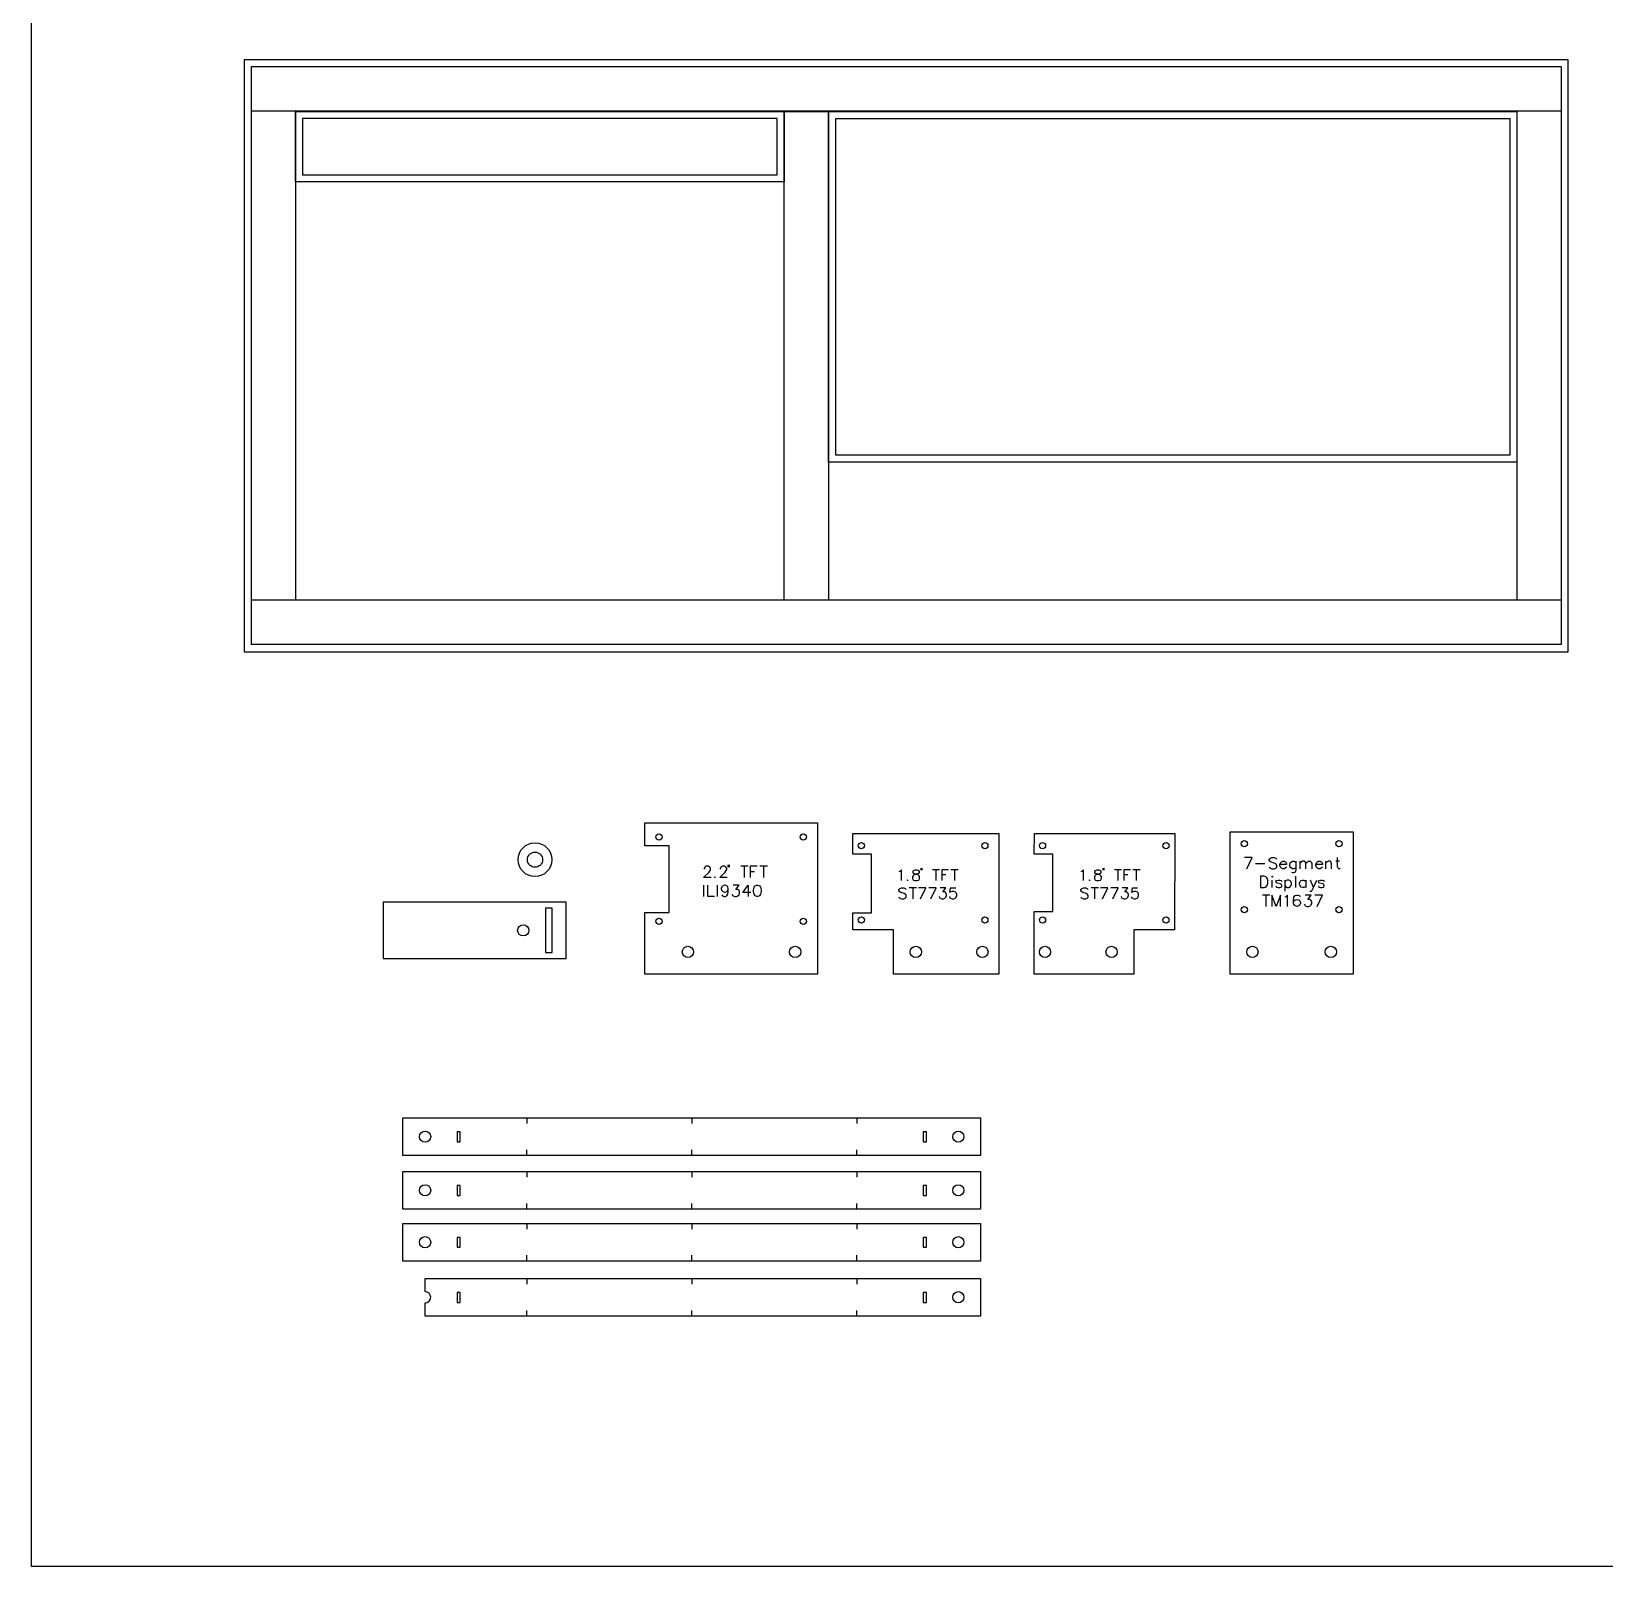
# Model space of a CAD drawing. Header units: inches. Extents: x 208.8 to 289, y 157.6 to 208.1.
# Drawn here: x 208.79 to 236.71, y 157.6 to 184.84 of the extents above; entities that cross this region are included whole.
import ezdxf

# ---------------------------------------------------------------- set-up
doc = ezdxf.new("R2010")
doc.units = ezdxf.units.IN
doc.header["$MEASUREMENT"] = 0

# ---------------------------------------------------------------- blocks, each defined once
blk = doc.blocks.new('Frame')
at = {"color": 7, "linetype": 'ByBlock'}
for p, q in [((4506.05, 308.231), (4506.05, 284.981)), ((4506.05, 308.231), (4516.3, 308.231)), ((4506.837, 308.231), (4506.837, 284.981)), ((4515.513, 308.231), (4515.513, 284.981)), ((4516.3, 308.231), (4516.3, 284.981)), ((4506.837, 307.444), (4515.513, 307.444)), ((4506.837, 285.768), (4515.513, 285.768)), ((4506.05, 284.981), (4516.3, 284.981))]:
    blk.add_line(p, q, dxfattribs=at)

msp = doc.modelspace()

# ---------------------------------------------------------------- linework, layer by layer
at = {"color": 3, "linetype": 'ByBlock'}
for p, q in [((221.151, 170.045), (221.151, 170.008)), ((221.173, 170.045), (221.173, 170.008)), ((224.576, 169.989), (224.576, 169.952)), ((224.597, 169.989), (224.597, 169.952)), ((227.804, 169.989), (227.804, 169.952)), ((227.826, 169.989), (227.826, 169.952))]:
    msp.add_line(p, q, dxfattribs=at)
at = {"color": 3}
for p, q in [((217.582, 165.558), (217.582, 165.456)), ((220.511, 165.558), (220.511, 165.456)), ((223.439, 165.558), (223.439, 165.456)), ((217.582, 164.89), (217.582, 164.992)), ((220.511, 164.89), (220.511, 164.992)), ((223.439, 164.89), (223.439, 164.992)), ((217.582, 164.606), (217.582, 164.504)), ((220.511, 164.606), (220.511, 164.504)), ((223.439, 164.606), (223.439, 164.504)), ((217.582, 163.938), (217.582, 164.04)), ((220.511, 163.938), (220.511, 164.04)), ((223.439, 163.938), (223.439, 164.04)), ((217.582, 163.685), (217.582, 163.583)), ((220.511, 163.685), (220.511, 163.583)), ((223.439, 163.685), (223.439, 163.583)), ((217.582, 163.017), (217.582, 163.119)), ((220.511, 163.017), (220.511, 163.119)), ((223.439, 163.017), (223.439, 163.119)), ((217.582, 162.708), (217.582, 162.606)), ((220.511, 162.708), (220.511, 162.606)), ((223.439, 162.708), (223.439, 162.606)), ((217.582, 162.04), (217.582, 162.142)), ((220.511, 162.04), (220.511, 162.142)), ((223.439, 162.04), (223.439, 162.142))]:
    msp.add_line(p, q, dxfattribs=at)
at = {"color": 6, "linetype": 'ByBlock'}
for points in [[(208.793, 199.753), (288.959, 199.753), (288.959, 157.596), (208.793, 157.596)], [(223.065, 183.293), (235.028, 183.293), (235.028, 177.32), (223.065, 177.32)]]:
    msp.add_lwpolyline(points, close=True, dxfattribs=at)
at = {"color": 1, "linetype": 'ByBlock'}
for points in [[(236.065, 184.33), (212.565, 184.33), (212.565, 173.83), (236.065, 173.83)], [(213.602, 182.293), (222.028, 182.293), (222.028, 183.293), (213.602, 183.293)], [(223.065, 183.293), (235.028, 183.293), (235.028, 177.32), (223.065, 177.32)], [(230.067, 170.632), (232.247, 170.632), (232.247, 168.108), (230.067, 168.108)], [(215.386, 165.558), (225.636, 165.558), (225.636, 164.89), (215.386, 164.89)], [(216.348, 165.135), (216.403, 165.135), (216.403, 165.31), (216.348, 165.31)], [(224.619, 165.135), (224.674, 165.135), (224.674, 165.31), (224.619, 165.31)], [(215.386, 164.606), (225.636, 164.606), (225.636, 163.938), (215.386, 163.938)], [(216.348, 164.182), (216.403, 164.182), (216.403, 164.357), (216.348, 164.357)], [(224.619, 164.182), (224.674, 164.182), (224.674, 164.357), (224.619, 164.357)], [(215.386, 163.685), (225.636, 163.685), (225.636, 163.017), (215.386, 163.017)], [(216.348, 163.262), (216.403, 163.262), (216.403, 163.437), (216.348, 163.437)], [(224.619, 163.262), (224.674, 163.262), (224.674, 163.437), (224.619, 163.437)], [(216.348, 162.284), (216.403, 162.284), (216.403, 162.459), (216.348, 162.459)], [(224.619, 162.284), (224.674, 162.284), (224.674, 162.459), (224.619, 162.459)]]:
    msp.add_lwpolyline(points, close=True, dxfattribs=at)
at = {"color": 4, "linetype": 'ByBlock'}
for points in [[(213.477, 183.418), (222.153, 183.418), (222.153, 182.168), (213.477, 182.168)], [(235.153, 177.195), (222.94, 177.195), (222.94, 183.418), (235.153, 183.418)]]:
    msp.add_lwpolyline(points, close=True, dxfattribs=at)
at = {"color": 7, "linetype": 'ByBlock'}
msp.add_lwpolyline([(222.153, 183.418), (222.94, 183.418), (222.94, 174.742), (222.153, 174.742)], close=True, dxfattribs=at)
at = {"color": 1}
for points in [[(220.11, 170.383), (219.68, 170.383), (219.68, 170.79), (219.68, 170.79), (219.68, 170.79), (222.74, 170.79), (222.74, 168.108), (220.048, 168.108), (220.048, 168.108), (220.048, 168.108), (220.048, 168.108), (219.68, 168.108), (219.68, 169.203), (219.68, 169.203), (220.11, 169.203)], [(224.094, 168.108), (224.094, 168.895), (223.371, 168.895), (223.371, 169.195), (223.701, 169.195), (223.701, 170.237), (223.371, 170.237), (223.371, 170.601), (225.963, 170.601), (225.963, 168.108)], [(229.078, 168.895), (228.355, 168.895), (228.355, 168.108), (226.586, 168.108), (226.586, 169.22), (226.916, 169.22), (226.916, 170.237), (226.586, 170.237), (226.593, 170.601), (229.085, 170.601)], [(218.283, 169.385), (215.033, 169.385), (215.033, 168.385), (218.283, 168.385)], [(217.913, 168.494), (218.033, 168.494), (218.033, 169.276), (217.913, 169.276)]]:
    msp.add_lwpolyline(points, close=True, dxfattribs=at)
at = {"color": 3, "flags": 128}
for points in [[(220.854, 169.821), (220.721, 169.821), (220.817, 169.916), (220.836, 169.945), (220.845, 169.964), (220.845, 169.983), (220.836, 170.002), (220.826, 170.012), (220.807, 170.021), (220.769, 170.021), (220.75, 170.012), (220.74, 170.002), (220.731, 169.983), (220.731, 169.973)], [(221.14, 169.821), (221.007, 169.821), (221.102, 169.916), (221.121, 169.945), (221.131, 169.964), (221.131, 169.983), (221.121, 170.002), (221.112, 170.012), (221.093, 170.021), (221.054, 170.021), (221.035, 170.012), (221.026, 170.002), (221.017, 169.983), (221.017, 169.973)], [(221.512, 170.021), (221.379, 170.021)], [(221.445, 169.821), (221.445, 170.021)], [(221.673, 170.021), (221.55, 170.021), (221.55, 169.821)], [(221.854, 170.021), (221.721, 170.021)], [(221.788, 169.821), (221.788, 170.021)], [(230.36, 169.977), (230.455, 170.177), (230.322, 170.177)], [(230.684, 170.064), (230.513, 170.064)], [(230.761, 170.006), (230.779, 169.988), (230.808, 169.977), (230.846, 169.977), (230.874, 169.988), (230.894, 170.006), (230.894, 170.035), (230.883, 170.055), (230.874, 170.064), (230.857, 170.073), (230.799, 170.093), (230.779, 170.102), (230.77, 170.11), (230.761, 170.13), (230.761, 170.15), (230.779, 170.168), (230.808, 170.177), (230.846, 170.177), (230.874, 170.168), (230.894, 170.15)], [(231.065, 170.006), (231.045, 169.988), (231.028, 169.977), (230.999, 169.977), (230.979, 169.988), (230.961, 170.006), (230.95, 170.035), (230.95, 170.055)], [(231.236, 170.006), (231.218, 169.988), (231.198, 169.977), (231.17, 169.977), (231.152, 169.988), (231.132, 170.006), (231.123, 170.035), (231.123, 170.055), (231.132, 170.082), (231.152, 170.102), (231.17, 170.11), (231.198, 170.11), (231.218, 170.102), (231.236, 170.082)], [(231.152, 169.919), (231.17, 169.911), (231.198, 169.911), (231.218, 169.919), (231.227, 169.931), (231.236, 169.96), (231.236, 170.11)], [(231.303, 170.11), (231.303, 169.977)], [(231.407, 170.073), (231.398, 170.102), (231.38, 170.11), (231.352, 170.11), (231.332, 170.102), (231.303, 170.073)], [(231.407, 169.977), (231.407, 170.073), (231.436, 170.102), (231.456, 170.11), (231.485, 170.11), (231.502, 170.102), (231.514, 170.073), (231.514, 169.977)], [(231.702, 170.006), (231.684, 169.988), (231.664, 169.977), (231.636, 169.977), (231.618, 169.988), (231.598, 170.006), (231.589, 170.035), (231.589, 170.055)], [(231.76, 170.11), (231.76, 169.977)], [(231.864, 169.977), (231.864, 170.073), (231.855, 170.102), (231.838, 170.11), (231.809, 170.11), (231.789, 170.102), (231.76, 170.073)], [(232.008, 170.11), (231.942, 170.11)], [(232.017, 169.977), (231.997, 169.977), (231.98, 169.988), (231.971, 170.015), (231.971, 170.177)], [(220.931, 169.831), (220.921, 169.821), (220.912, 169.831), (220.921, 169.84)], [(221.626, 169.925), (221.55, 169.925)], [(230.812, 169.644), (230.812, 169.777)], [(230.879, 169.673), (230.89, 169.653), (230.917, 169.644), (230.946, 169.644), (230.974, 169.653), (230.985, 169.673), (230.985, 169.682), (230.974, 169.702), (230.957, 169.711), (230.908, 169.72), (230.89, 169.731), (230.879, 169.749), (230.89, 169.769), (230.917, 169.777), (230.946, 169.777), (230.974, 169.769), (230.985, 169.749)], [(231.041, 169.578), (231.041, 169.777)], [(231.041, 169.673), (231.061, 169.653), (231.079, 169.644), (231.107, 169.644), (231.127, 169.653), (231.145, 169.673), (231.156, 169.702), (231.156, 169.72), (231.145, 169.749), (231.127, 169.769), (231.107, 169.777), (231.079, 169.777), (231.061, 169.769), (231.041, 169.749)], [(231.223, 169.844), (231.223, 169.644)], [(231.414, 169.673), (231.394, 169.653), (231.374, 169.644), (231.347, 169.644), (231.327, 169.653), (231.307, 169.673), (231.298, 169.702), (231.298, 169.72), (231.307, 169.749), (231.327, 169.769), (231.347, 169.777), (231.374, 169.777), (231.394, 169.769), (231.414, 169.749)], [(231.414, 169.644), (231.414, 169.777)], [(231.48, 169.578), (231.509, 169.578), (231.518, 169.586), (231.547, 169.644), (231.602, 169.777)], [(231.547, 169.644), (231.489, 169.777)], [(231.631, 169.673), (231.642, 169.653), (231.669, 169.644), (231.698, 169.644), (231.727, 169.653), (231.736, 169.673), (231.736, 169.682), (231.727, 169.702), (231.709, 169.711), (231.66, 169.72), (231.642, 169.731), (231.631, 169.749), (231.642, 169.769), (231.669, 169.777), (231.698, 169.777), (231.727, 169.769), (231.736, 169.749)], [(220.721, 169.687), (220.721, 169.487)], [(220.912, 169.487), (220.798, 169.487), (220.798, 169.687)], [(220.96, 169.687), (220.96, 169.487)], [(221.045, 169.516), (221.054, 169.496), (221.083, 169.487), (221.102, 169.487), (221.131, 169.496), (221.15, 169.525), (221.16, 169.573), (221.16, 169.621)], [(221.226, 169.525), (221.235, 169.506), (221.245, 169.496), (221.273, 169.487), (221.302, 169.487), (221.331, 169.496), (221.35, 169.516), (221.36, 169.544), (221.36, 169.563), (221.35, 169.592), (221.34, 169.602), (221.321, 169.611), (221.293, 169.611), (221.35, 169.687), (221.245, 169.687)], [(221.56, 169.554), (221.416, 169.554), (221.512, 169.687), (221.512, 169.487)], [(230.77, 169.511), (230.637, 169.511)], [(230.704, 169.311), (230.704, 169.511)], [(230.961, 169.311), (230.961, 169.511), (230.883, 169.311), (230.808, 169.511), (230.808, 169.311)], [(231.085, 169.311), (231.085, 169.511), (231.056, 169.482), (231.036, 169.473)], [(231.19, 169.378), (231.19, 169.424), (231.198, 169.473), (231.218, 169.502), (231.247, 169.511), (231.265, 169.511), (231.294, 169.502), (231.303, 169.482)], [(231.38, 169.349), (231.389, 169.329), (231.398, 169.32), (231.427, 169.311), (231.456, 169.311), (231.485, 169.32), (231.502, 169.34), (231.514, 169.367), (231.514, 169.387), (231.502, 169.415), (231.494, 169.424), (231.474, 169.433), (231.447, 169.433), (231.502, 169.511), (231.398, 169.511)], [(231.609, 169.311), (231.702, 169.511), (231.569, 169.511)]]:
    msp.add_lwpolyline(points, dxfattribs=at)
for points in [[(231.056, 170.093), (231.065, 170.073), (231.065, 170.055), (230.95, 170.055), (230.961, 170.082), (230.979, 170.102), (230.999, 170.11), (231.028, 170.11), (231.045, 170.102)], [(231.693, 170.093), (231.702, 170.073), (231.702, 170.055), (231.589, 170.055), (231.598, 170.082), (231.618, 170.102), (231.636, 170.11), (231.664, 170.11), (231.684, 170.102)], [(230.737, 169.769), (230.728, 169.797), (230.717, 169.815), (230.699, 169.835), (230.67, 169.844), (230.604, 169.844), (230.604, 169.644), (230.67, 169.644), (230.699, 169.653), (230.717, 169.673), (230.728, 169.691), (230.737, 169.72)], [(230.823, 169.835), (230.812, 169.826), (230.803, 169.835), (230.812, 169.844)], [(221.15, 169.658), (221.131, 169.677), (221.102, 169.687), (221.093, 169.687), (221.064, 169.677), (221.045, 169.658), (221.035, 169.63), (221.035, 169.621), (221.045, 169.592), (221.064, 169.573), (221.093, 169.563), (221.102, 169.563), (221.131, 169.573), (221.15, 169.592), (221.16, 169.621)], [(221.74, 169.573), (221.731, 169.525), (221.712, 169.496), (221.683, 169.487), (221.664, 169.487), (221.635, 169.496), (221.616, 169.525), (221.606, 169.573), (221.606, 169.602), (221.616, 169.649), (221.635, 169.677), (221.664, 169.687), (221.683, 169.687), (221.712, 169.677), (221.731, 169.649), (221.74, 169.602)], [(231.314, 169.367), (231.303, 169.34), (231.285, 169.32), (231.256, 169.311), (231.247, 169.311), (231.218, 169.32), (231.198, 169.34), (231.19, 169.378), (231.198, 169.407), (231.218, 169.424), (231.247, 169.433), (231.256, 169.433), (231.285, 169.424), (231.303, 169.407), (231.314, 169.378)]]:
    msp.add_lwpolyline(points, close=True, dxfattribs=at)
at = {"color": 3, "linetype": 'ByBlock', "flags": 128}
for points in [[(224.233, 169.767), (224.233, 169.958), (224.206, 169.932), (224.188, 169.923)], [(224.353, 169.776), (224.345, 169.767), (224.335, 169.776), (224.345, 169.784)], [(224.91, 169.958), (224.785, 169.958)], [(224.848, 169.767), (224.848, 169.958)], [(225.066, 169.958), (224.95, 169.958), (224.95, 169.767)], [(225.022, 169.869), (224.95, 169.869)], [(225.24, 169.958), (225.111, 169.958)], [(225.177, 169.767), (225.177, 169.958)], [(227.461, 169.767), (227.461, 169.958), (227.435, 169.932), (227.417, 169.923)], [(227.582, 169.776), (227.573, 169.767), (227.564, 169.776), (227.573, 169.784)], [(228.139, 169.958), (228.014, 169.958)], [(228.076, 169.767), (228.076, 169.958)], [(228.295, 169.958), (228.179, 169.958), (228.179, 169.767)], [(228.25, 169.869), (228.179, 169.869)], [(228.468, 169.958), (228.339, 169.958)], [(228.406, 169.767), (228.406, 169.958)], [(224.188, 169.473), (224.206, 169.455), (224.233, 169.446), (224.273, 169.446), (224.3, 169.455), (224.318, 169.473), (224.318, 169.504), (224.309, 169.522), (224.3, 169.53), (224.282, 169.539), (224.224, 169.557), (224.206, 169.566), (224.197, 169.575), (224.188, 169.593), (224.188, 169.611), (224.206, 169.629), (224.233, 169.638), (224.273, 169.638), (224.3, 169.629), (224.318, 169.611)], [(224.5, 169.638), (224.371, 169.638)], [(224.438, 169.446), (224.438, 169.638)], [(224.572, 169.446), (224.665, 169.638), (224.536, 169.638)], [(224.754, 169.446), (224.848, 169.638), (224.719, 169.638)], [(224.901, 169.486), (224.91, 169.464), (224.919, 169.455), (224.95, 169.446), (224.977, 169.446), (225.004, 169.455), (225.022, 169.473), (225.03, 169.504), (225.03, 169.522), (225.022, 169.548), (225.013, 169.557), (224.995, 169.566), (224.968, 169.566), (225.022, 169.638), (224.919, 169.638)], [(225.084, 169.486), (225.093, 169.464), (225.102, 169.455), (225.133, 169.446), (225.16, 169.446), (225.186, 169.455), (225.204, 169.473), (225.213, 169.504), (225.213, 169.522), (225.204, 169.548), (225.186, 169.566), (225.16, 169.575), (225.133, 169.575), (225.102, 169.566), (225.093, 169.557), (225.102, 169.638), (225.195, 169.638)], [(227.417, 169.473), (227.435, 169.455), (227.461, 169.446), (227.502, 169.446), (227.528, 169.455), (227.546, 169.473), (227.546, 169.504), (227.537, 169.522), (227.528, 169.53), (227.51, 169.539), (227.453, 169.557), (227.435, 169.566), (227.426, 169.575), (227.417, 169.593), (227.417, 169.611), (227.435, 169.629), (227.461, 169.638), (227.502, 169.638), (227.528, 169.629), (227.546, 169.611)], [(227.729, 169.638), (227.6, 169.638)], [(227.667, 169.446), (227.667, 169.638)], [(227.8, 169.446), (227.894, 169.638), (227.764, 169.638)], [(227.983, 169.446), (228.076, 169.638), (227.947, 169.638)], [(228.13, 169.486), (228.139, 169.464), (228.148, 169.455), (228.179, 169.446), (228.205, 169.446), (228.232, 169.455), (228.25, 169.473), (228.259, 169.504), (228.259, 169.522), (228.25, 169.548), (228.241, 169.557), (228.223, 169.566), (228.197, 169.566), (228.25, 169.638), (228.148, 169.638)], [(228.312, 169.486), (228.321, 169.464), (228.33, 169.455), (228.361, 169.446), (228.388, 169.446), (228.415, 169.455), (228.433, 169.473), (228.441, 169.504), (228.441, 169.522), (228.433, 169.548), (228.415, 169.566), (228.388, 169.575), (228.361, 169.575), (228.33, 169.566), (228.321, 169.557), (228.33, 169.638), (228.424, 169.638)]]:
    msp.add_lwpolyline(points, dxfattribs=at)
for points in [[(224.554, 169.834), (224.545, 169.851), (224.527, 169.869), (224.5, 169.878), (224.465, 169.887), (224.447, 169.896), (224.438, 169.914), (224.438, 169.932), (224.447, 169.949), (224.474, 169.958), (224.509, 169.958), (224.536, 169.949), (224.545, 169.932), (224.545, 169.914), (224.536, 169.896), (224.518, 169.887), (224.483, 169.878), (224.456, 169.869), (224.438, 169.851), (224.429, 169.834), (224.429, 169.803), (224.438, 169.784), (224.447, 169.776), (224.474, 169.767), (224.509, 169.767), (224.536, 169.776), (224.545, 169.784), (224.554, 169.803)], [(227.782, 169.834), (227.773, 169.851), (227.756, 169.869), (227.729, 169.878), (227.693, 169.887), (227.675, 169.896), (227.667, 169.914), (227.667, 169.932), (227.675, 169.949), (227.702, 169.958), (227.738, 169.958), (227.764, 169.949), (227.773, 169.932), (227.773, 169.914), (227.764, 169.896), (227.747, 169.887), (227.711, 169.878), (227.684, 169.869), (227.667, 169.851), (227.658, 169.834), (227.658, 169.803), (227.667, 169.784), (227.675, 169.776), (227.702, 169.767), (227.738, 169.767), (227.764, 169.776), (227.773, 169.784), (227.782, 169.803)]]:
    msp.add_lwpolyline(points, close=True, dxfattribs=at)
at = {"color": 1, "linetype": 'ByBlock'}
msp.add_lwpolyline([(215.779, 162.708), (225.636, 162.708), (225.636, 162.04), (215.779, 162.04), (215.779, 162.274, 1), (215.779, 162.474)], format="xyb", close=True, dxfattribs=at)
for centre, radius in [((219.93, 170.54), 0.055), ((222.49, 170.54), 0.055), ((223.521, 170.387), 0.055), ((225.713, 170.387), 0.055), ((226.736, 170.387), 0.055), ((228.928, 170.387), 0.055), ((230.317, 170.422), 0.055), ((231.997, 170.422), 0.055), ((217.729, 170.139), 0.135), ((230.317, 169.252), 0.055), ((231.997, 169.252), 0.055), ((219.93, 169.045), 0.055), ((222.49, 169.045), 0.055), ((223.521, 169.07), 0.055), ((225.713, 169.07), 0.055), ((226.736, 169.07), 0.055), ((228.928, 169.07), 0.055), ((220.442, 168.502), 0.1), ((222.346, 168.502), 0.1), ((224.488, 168.502), 0.1), ((225.669, 168.502), 0.1), ((226.78, 168.502), 0.1), ((227.961, 168.502), 0.1), ((230.461, 168.502), 0.1), ((231.853, 168.502), 0.1), ((215.779, 165.224), 0.1), ((225.242, 165.224), 0.1), ((215.779, 164.272), 0.1), ((225.242, 164.272), 0.1), ((215.779, 163.351), 0.1), ((225.242, 163.351), 0.1), ((225.242, 162.374), 0.1)]:
    msp.add_circle(centre, radius, dxfattribs=at)
at = {"color": 1}
for centre, radius in [((217.729, 170.139), 0.3), ((217.52, 168.885), 0.1)]:
    msp.add_circle(centre, radius, dxfattribs=at)

# ---------------------------------------------------------------- block references
at = {"color": 1, "linetype": 'ByBlock', "rotation": 270}
msp.add_blockref('Frame', (-72.291, 4690.256), dxfattribs=at)

doc.saveas('drawing.dxf')
